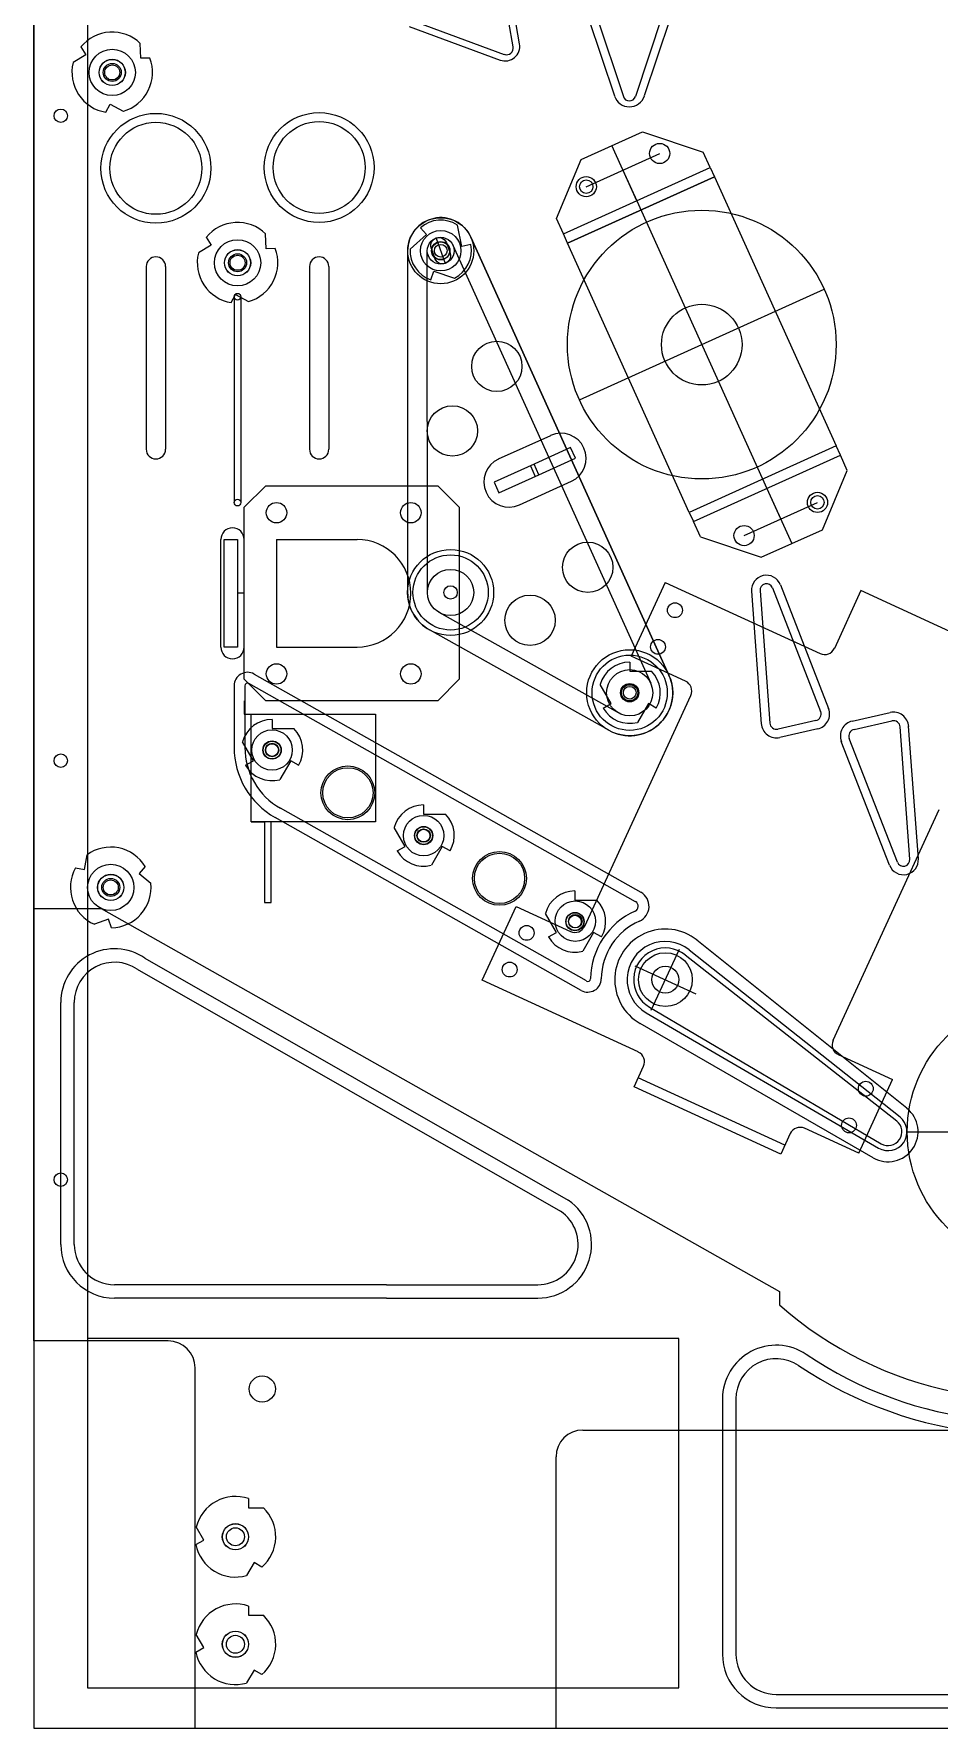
# Model space of a CAD drawing. Extents: x 0 to 20.5, y 0 to 46.
# Drawn here: x 0 to 8.42, y 0 to 15.76 of the extents above; entities that cross this region are included whole.
import ezdxf

# ---------------------------------------------------------------- set-up
doc = ezdxf.new("R2010")
doc.units = 0
doc.header["$LTSCALE"] = 4.25085
doc.header["$MEASUREMENT"] = 0
for name, color, linetype in [('1_250BIT_500DEP', 5, 'Continuous'), ('2_250BIT_250DEP', 3, 'Continuous'), ('6_125BIT_500DEP', 5, 'Continuous'), ('8_250BIT_500OUTLINE', 5, 'Continuous'), ('Z0_BOTCOMP', 4, 'Continuous'), ('Z0_PLASTICS', 37, 'Continuous'), ('Z0_RUBBER', 2, 'Continuous'), ('Z0_SIDERAILS', 42, 'Continuous'), ('Z0_TOPCOMP', 6, 'Continuous'), ('Z0_WALLS', 42, 'Continuous'), ('Z0_WIREFORMS', 38, 'Continuous')]:
    doc.layers.add(name, color=color, linetype=linetype)

msp = doc.modelspace()

# ---------------------------------------------------------------- linework, layer by layer
at = {"layer": '1_250BIT_500DEP', "color": 5, "linetype": 'Continuous', "lineweight": 25}
for p, q in [((4.323, 11.807), (4.808, 12.026)), ((4.517, 11.38), (5.001, 11.599))]:
    msp.add_line(p, q, dxfattribs=at)
at = {"layer": '1_250BIT_500DEP', "color": 5, "linetype": 'Continuous', "lineweight": 5}
for centre in [(1.135, 14.511), (2.654, 14.518)]:
    msp.add_circle(centre, 0.428, dxfattribs=at)
at = {"layer": '1_250BIT_500DEP', "color": 5, "linetype": 'Continuous', "lineweight": 25}
for centre, radius in [((4.307, 12.668), 0.234), ((3.894, 12.068), 0.234), ((5.153, 10.799), 0.234), ((4.616, 10.306), 0.234), ((2.921, 8.701), 0.234), ((4.332, 7.905), 0.234), ((5.875, 6.963), 0.25)]:
    msp.add_circle(centre, radius, dxfattribs=at)
for centre, start, end in [((4.904, 11.812), -65.6633, 114.3367), ((4.42, 11.593), 114.3367, -65.6633)]:
    msp.add_arc(centre, 0.234, start, end, dxfattribs=at)
at = {"layer": '2_250BIT_250DEP', "color": 3, "linetype": 'Continuous', "lineweight": 5}
for p, q in [((4.518, 15.668), (4.364, 16.558)), ((3.49, 15.829), (4.339, 15.518))]:
    msp.add_line(p, q, dxfattribs=at)
at = {"layer": '2_250BIT_250DEP', "color": 3, "linetype": 'Continuous', "lineweight": 25}
for p, q in [((5.16, 15.904), (5.401, 15.184)), ((5.919, 15.904), (5.679, 15.184)), ((6.677, 10.576), (6.767, 9.344)), ((6.945, 10.636), (7.393, 9.486)), ((7.613, 9.368), (7.966, 9.448)), ((8.229, 8.088), (8.138, 9.32)), ((7.292, 9.296), (6.94, 9.216)), ((7.96, 8.028), (7.512, 9.178))]:
    msp.add_line(p, q, dxfattribs=at)
for centre in [(1.135, 14.511), (2.654, 14.518)]:
    msp.add_circle(centre, 0.511, dxfattribs=at)
for centre, radius, start, end in [((5.54, 15.23), 0.147, -161.507, -18.4227), ((6.816, 10.586), 0.139, 21.2541, -175.81), ((7.261, 9.434), 0.142, -77.278, 21.254), ((6.909, 9.355), 0.142, -175.81, -77.278), ((7.645, 9.23), 0.142, 102.722, -158.746), ((7.997, 9.309), 0.142, 4.19, 102.722), ((8.09, 8.078), 0.139, -158.7459, 4.19)]:
    msp.add_arc(centre, radius, start, end, dxfattribs=at)
at = {"layer": '2_250BIT_250DEP', "color": 3, "linetype": 'Continuous', "lineweight": 5}
msp.add_ellipse((4.385, 15.645), major_axis=(-0.046, -0.127), ratio=1, start_param=0, end_param=2.094108, dxfattribs=at)
at = {"layer": '6_125BIT_500DEP', "color": 5, "linetype": 'Continuous', "lineweight": 5}
for p, q in [((4.459, 15.641), (4.299, 16.564)), ((5.233, 15.928), (5.484, 15.178)), ((5.846, 15.928), (5.596, 15.178)), ((3.496, 15.894), (4.376, 15.571)), ((6.756, 10.581), (6.846, 9.35)), ((6.872, 10.608), (7.319, 9.457)), ((7.275, 9.373), (6.923, 9.293)), ((7.631, 9.291), (7.983, 9.371)), ((8.15, 8.083), (8.06, 9.314)), ((8.034, 8.056), (7.586, 9.207))]:
    msp.add_line(p, q, dxfattribs=at)
at = {"layer": '6_125BIT_500DEP', "color": 5, "linetype": 'Continuous', "lineweight": 25}
for p, q in [((1.045, 13.597), (1.045, 11.897)), ((1.225, 13.597), (1.225, 11.897)), ((2.564, 13.597), (2.564, 11.897)), ((2.744, 13.597), (2.744, 11.897)), ((1.738, 10.057), (1.738, 11.057)), ((1.957, 10.057), (1.957, 11.057))]:
    msp.add_line(p, q, dxfattribs=at)
for centre, radius in [((0.729, 15.403), 0.122), ((0.25, 15), 0.0625), ((5.139, 14.34), 0.0625), ((1.895, 13.632), 0.122), ((3.785, 13.744), 0.0825), ((7.29, 11.403), 0.0625), ((3.877, 10.565), 0.0625), ((5.543, 9.632), 0.0825), ((2.216, 9.099), 0.0825), ((0.25, 9), 0.0625), ((3.626, 8.303), 0.0825), ((0.715, 7.821), 0.122), ((5.034, 7.503), 0.0825), ((0.25, 5.102), 0.0625), ((2.125, 3.155), 0.122), ((1.875, 1.78), 0.122), ((1.875, 0.78), 0.122)]:
    msp.add_circle(centre, radius, dxfattribs=at)
for centre, radius, start, end in [((5.54, 15.197), 0.059, -161.5757, -18.4227), ((1.135, 13.597), 0.09, 0, 180), ((2.654, 13.597), 0.09, 0, 180), ((1.135, 11.897), 0.09, 180, 0), ((2.654, 11.897), 0.09, 180, 0), ((1.848, 11.057), 0.109, 0, -180), ((1.848, 10.057), 0.109, 180, 0), ((6.909, 9.355), 0.063, -175.81, -77.278), ((7.997, 9.309), 0.063, 4.19, 102.722)]:
    msp.add_arc(centre, radius, start, end, dxfattribs=at)
at = {"layer": '6_125BIT_500DEP', "color": 5, "linetype": 'Continuous', "lineweight": 5}
for centre, radius, start, end in [((6.816, 10.586), 0.0602, 21.2541, -175.81), ((7.261, 9.434), 0.063, -77.278, 21.2541), ((7.645, 9.23), 0.063, 102.722, -158.7459), ((8.09, 8.078), 0.0602, -158.7459, 4.19)]:
    msp.add_arc(centre, radius, start, end, dxfattribs=at)
msp.add_ellipse((4.398, 15.63), major_axis=(-0.0215, -0.0587), ratio=1, start_param=0, end_param=2.094083, dxfattribs=at)
at = {"layer": '8_250BIT_500OUTLINE', "color": 5, "linetype": 'Continuous', "lineweight": 25}
for p, q in [((0, 46), (0, 3.602)), ((1.25, 3.602), (0, 3.602)), ((1.5, 0), (1.5, 3.352)), ((5.108, 2.773), (8.542, 2.773)), ((4.858, 0), (4.858, 2.523)), ((1.5, 0), (4.858, 0))]:
    msp.add_line(p, q, dxfattribs=at)
for centre, start, end in [((1.25, 3.352), 0, 90), ((5.108, 2.523), 90, 180)]:
    msp.add_arc(centre, 0.25, start, end, dxfattribs=at)
at = {"layer": 'Z0_BOTCOMP', "color": 4, "linetype": 'Continuous', "lineweight": 25}
for p, q in [((0.438, 15.64), (0.483, 15.568)), ((0.994, 15.534), (0.99, 15.673)), ((0.483, 15.568), (0.365, 15.494)), ((1.079, 15.537), (0.994, 15.534)), ((0.669, 15.033), (0.709, 15.108)), ((0.709, 15.108), (0.832, 15.043)), ((2.16, 13.763), (2.155, 13.902)), ((3.652, 13.894), (3.5, 13.76)), ((3.596, 13.958), (3.652, 13.894)), ((3.981, 13.784), (3.94, 13.983)), ((1.649, 13.797), (1.531, 13.723)), ((1.604, 13.869), (1.649, 13.797)), ((2.245, 13.766), (2.16, 13.763)), ((4.064, 13.801), (3.981, 13.784)), ((3.694, 13.474), (3.721, 13.555)), ((3.721, 13.555), (3.913, 13.49)), ((1.835, 13.262), (1.875, 13.337)), ((1.875, 13.337), (1.998, 13.272)), ((1.957, 11.357), (2.157, 11.557)), ((2.157, 11.557), (3.757, 11.557)), ((3.957, 11.357), (3.757, 11.557)), ((1.957, 9.757), (1.957, 11.357)), ((3.957, 11.357), (3.957, 9.757)), ((2.257, 11.057), (2.257, 10.057)), ((2.257, 11.057), (3.007, 11.057)), ((1.957, 10.557), (1.895, 10.557)), ((2.257, 10.057), (3.007, 10.057)), ((5.543, 9.917), (5.543, 9.832)), ((5.543, 9.832), (5.747, 9.832)), ((1.957, 9.757), (2.157, 9.557)), ((3.957, 9.757), (3.757, 9.557)), ((5.37, 9.532), (5.269, 9.708)), ((1.957, 9.557), (1.957, 9.432)), ((3.757, 9.557), (2.157, 9.557)), ((5.297, 9.49), (5.37, 9.532)), ((5.717, 9.532), (5.615, 9.356)), ((5.79, 9.49), (5.717, 9.532)), ((1.957, 9.432), (2.02, 9.432)), ((2.02, 8.432), (2.02, 9.432)), ((2.02, 9.432), (3.179, 9.432)), ((2.216, 9.384), (2.216, 9.299)), ((2.216, 9.299), (2.419, 9.299)), ((3.179, 9.432), (3.179, 8.432)), ((2.043, 8.999), (1.941, 9.175)), ((1.969, 8.957), (2.043, 8.999)), ((2.389, 8.999), (2.288, 8.824)), ((2.463, 8.957), (2.389, 8.999)), ((3.626, 8.588), (3.626, 8.503)), ((2.02, 8.432), (2.145, 8.432)), ((3.179, 8.432), (2.02, 8.432)), ((2.145, 8.432), (2.145, 7.682)), ((2.207, 7.682), (2.207, 8.432)), ((3.453, 8.203), (3.352, 8.379)), ((3.626, 8.503), (3.829, 8.503)), ((3.38, 8.161), (3.453, 8.203)), ((3.8, 8.203), (3.698, 8.028)), ((3.873, 8.161), (3.8, 8.203)), ((0.47, 7.987), (0.495, 8.124)), ((0.387, 8.002), (0.47, 7.987)), ((1.036, 8.015), (0.981, 7.95)), ((0.981, 7.95), (1.088, 7.86)), ((5.034, 7.788), (5.034, 7.703)), ((2.145, 7.682), (2.207, 7.682)), ((4.861, 7.403), (4.76, 7.579)), ((5.034, 7.703), (5.237, 7.703)), ((0.693, 7.526), (0.563, 7.478)), ((0.723, 7.446), (0.693, 7.526)), ((4.787, 7.36), (4.861, 7.403)), ((5.207, 7.403), (5.106, 7.227)), ((5.281, 7.36), (5.207, 7.403)), ((1.996, 2.135), (1.996, 2.05)), ((1.996, 2.05), (2.135, 2.05)), ((1.507, 1.708), (1.581, 1.75)), ((1.581, 1.75), (1.511, 1.871)), ((2.048, 1.54), (1.979, 1.42)), ((2.122, 1.498), (2.048, 1.54)), ((1.996, 1.135), (1.996, 1.05)), ((1.996, 1.05), (2.135, 1.05)), ((1.581, 0.75), (1.511, 0.871)), ((1.507, 0.708), (1.581, 0.75)), ((2.048, 0.54), (1.979, 0.42)), ((2.122, 0.498), (2.048, 0.54))]:
    msp.add_line(p, q, dxfattribs=at)
at = {"layer": 'Z0_BOTCOMP', "color": 4, "linetype": 'Continuous', "lineweight": 5}
for p, q in [((5.093, 14.593), (5.662, 14.851)), ((5.662, 14.851), (6.228, 14.661)), ((5.609, 14.209), (5.377, 14.722)), ((6.293, 14.519), (6.228, 14.661)), ((4.861, 14.043), (5.093, 14.593)), ((4.926, 13.9), (6.293, 14.519)), ((5.139, 14.34), (5.822, 14.649)), ((6.293, 14.519), (6.331, 14.433)), ((4.964, 13.815), (6.331, 14.433)), ((6.331, 14.433), (4.964, 13.815)), ((5.48, 14.494), (5.609, 14.209)), ((6.331, 14.433), (7.464, 11.928)), ((5.609, 14.209), (6.82, 11.533)), ((4.926, 13.9), (4.861, 14.043)), ((4.964, 13.815), (4.926, 13.9)), ((6.098, 11.309), (4.964, 13.815)), ((5.076, 12.356), (7.353, 13.386)), ((7.464, 11.928), (6.098, 11.309)), ((7.464, 11.928), (6.098, 11.309)), ((6.136, 11.224), (7.503, 11.842)), ((7.503, 11.842), (7.464, 11.928)), ((7.567, 11.7), (7.503, 11.842)), ((7.336, 11.149), (7.567, 11.7)), ((6.82, 11.533), (7.052, 11.021)), ((6.82, 11.533), (6.949, 11.248)), ((6.607, 11.094), (7.29, 11.403)), ((6.098, 11.309), (6.136, 11.224)), ((6.201, 11.082), (6.136, 11.224)), ((6.201, 11.082), (6.767, 10.892)), ((6.767, 10.892), (7.336, 11.149)), ((5.873, 10.659), (5.558, 9.972)), ((5.873, 10.659), (7.315, 9.996)), ((7.694, 10.582), (7.448, 10.045)), ((9.068, 9.951), (7.694, 10.582)), ((6.063, 9.74), (5.558, 9.972)), ((5.125, 7.461), (6.112, 9.607)), ((7.435, 6.399), (8.422, 8.545)), ((4.172, 6.957), (4.488, 7.644)), ((4.488, 7.644), (4.992, 7.412)), ((5.591, 7.093), (6.159, 6.832)), ((5.744, 6.678), (6.006, 7.247)), ((5.623, 6.29), (4.172, 6.957)), ((5.584, 5.967), (5.672, 6.158)), ((7.484, 6.266), (7.989, 6.034)), ((6.987, 5.424), (5.623, 6.051)), ((7.674, 5.348), (7.989, 6.034)), ((6.948, 5.34), (5.584, 5.967)), ((7.036, 5.531), (6.948, 5.34)), ((7.674, 5.348), (7.169, 5.58)), ((8.125, 5.548), (10.625, 5.548))]:
    msp.add_line(p, q, dxfattribs=at)
at = {"layer": 'Z0_BOTCOMP', "color": 4, "linetype": 'Continuous', "lineweight": 25}
for centre, radius in [((0.729, 15.403), 0.121), ((0.729, 15.403), 0.0835), ((1.895, 13.632), 0.121), ((1.895, 13.632), 0.0835), ((3.785, 13.744), 0.085), ((3.785, 13.744), 0.059), ((2.257, 11.307), 0.095), ((3.507, 11.307), 0.095), ((5.964, 10.4), 0.069), ((5.807, 10.059), 0.069), ((2.257, 9.807), 0.095), ((3.507, 9.807), 0.095), ((5.543, 9.632), 0.085), ((5.543, 9.632), 0.059), ((2.216, 9.099), 0.085), ((2.216, 9.099), 0.059), ((3.626, 8.303), 0.085), ((3.626, 8.303), 0.059), ((0.715, 7.821), 0.121), ((0.715, 7.821), 0.0835), ((5.034, 7.503), 0.085), ((4.584, 7.398), 0.069), ((5.034, 7.503), 0.059), ((4.427, 7.057), 0.069), ((7.74, 5.948), 0.069), ((7.583, 5.607), 0.069), ((1.875, 1.78), 0.121), ((1.875, 1.78), 0.0835), ((1.875, 0.78), 0.121), ((1.875, 0.78), 0.0835)]:
    msp.add_circle(centre, radius, dxfattribs=at)
at = {"layer": 'Z0_BOTCOMP', "color": 4, "linetype": 'Continuous', "lineweight": 5}
for centre, radius in [((5.822, 14.649), 0.0938), ((5.139, 14.34), 0.0938), ((6.214, 12.871), 1.25), ((6.214, 12.871), 0.375), ((7.29, 11.403), 0.0938), ((6.607, 11.094), 0.0938), ((9.375, 5.548), 1.25)]:
    msp.add_circle(centre, radius, dxfattribs=at)
at = {"layer": 'Z0_BOTCOMP', "color": 4, "linetype": 'Continuous', "lineweight": 25}
for centre, radius, start, end in [((0.729, 15.403), 0.375, 45.977, 140.8646), ((0.729, 15.403), 0.375, 165.977, -99.1354), ((0.729, 15.403), 0.375, -74.023, 20.8646), ((3.785, 13.744), 0.285, 56.8762, 131.4441), ((1.895, 13.632), 0.375, 45.977, 140.8646), ((1.895, 13.632), 0.375, 165.977, -99.1354), ((1.895, 13.632), 0.375, -74.023, 20.8646), ((3.785, 13.744), 0.285, 176.8762, -108.5559), ((3.785, 13.744), 0.285, -63.1238, 11.4441), ((3.007, 10.557), 0.5, 0, 90), ((3.007, 10.557), 0.5, -90, 0), ((7.357, 10.087), 0.1, -114.6848, -24.6848), ((5.543, 9.632), 0.285, 90, 164.5679), ((5.543, 9.632), 0.285, -30, 44.5679), ((6.021, 9.649), 0.1, -24.6848, 65.3152), ((5.543, 9.632), 0.285, -150, -75.4321), ((2.216, 9.099), 0.285, 90, 164.5679), ((2.216, 9.099), 0.285, -30, 44.5679), ((2.216, 9.099), 0.285, -150, -75.4321), ((3.626, 8.303), 0.285, 90, 164.5679), ((3.626, 8.303), 0.285, -30, 44.5679), ((0.715, 7.821), 0.375, 31.1354, 126.023), ((3.626, 8.303), 0.285, -150, -75.4321), ((0.715, 7.821), 0.375, 151.1354, -113.977), ((0.715, 7.821), 0.375, -88.8646, 6.023), ((5.034, 7.503), 0.285, 90, 164.5679), ((5.034, 7.503), 0.285, -30, 44.5679), ((5.034, 7.503), 0.1, -114.6848, -24.6848), ((5.034, 7.503), 0.285, -150, -75.4321), ((7.526, 6.357), 0.1, 155.3152, -114.6848), ((5.581, 6.199), 0.1, -24.6848, 65.3152), ((7.127, 5.489), 0.1, 65.3152, 155.3152), ((1.875, 1.78), 0.375, 71.1354, 166.023), ((1.875, 1.78), 0.375, -48.8646, 46.023), ((1.875, 1.78), 0.375, -168.8646, -73.977), ((1.875, 0.78), 0.375, 71.1354, 166.023), ((1.875, 0.78), 0.375, -48.8646, 46.023), ((1.875, 0.78), 0.375, -168.8646, -73.977)]:
    msp.add_arc(centre, radius, start, end, dxfattribs=at)
at = {"layer": 'Z0_PLASTICS', "color": 37, "linetype": 'Continuous', "lineweight": 25}
for p, q in [((4.065, 13.871), (5.908, 9.797)), ((3.477, 13.744), (3.477, 10.565)), ((3.697, 13.767), (3.73, 13.672)), ((3.744, 13.862), (3.825, 13.626)), ((3.839, 13.816), (3.872, 13.722)), ((5.348, 9.283), (3.681, 10.216))]:
    msp.add_line(p, q, dxfattribs=at)
msp.add_circle((5.543, 9.632), 0.075, dxfattribs=at)
for centre, radius, start, end in [((3.785, 13.744), 0.308, 24.3521, 179.991), ((3.877, 10.565), 0.4, 179.982, -119.2286), ((5.544, 9.632), 0.4, -119.235, 24.3431)]:
    msp.add_arc(centre, radius, start, end, dxfattribs=at)
at = {"layer": 'Z0_PLASTICS', "color": 37, "linetype": 'Continuous', "lineweight": 25, "extrusion": (0, 0, -1)}
for centre, major_axis, start_param, end_param in [((3.768, 13.792), (-0.0245, 0.0709), 4.712389, 7.853982), ((3.801, 13.697), (0.0709, 0.0245), 0, 3.141593)]:
    msp.add_ellipse(centre, major_axis=major_axis, ratio=1, start_param=start_param, end_param=end_param, dxfattribs=at)
at = {"layer": 'Z0_RUBBER', "color": 2, "linetype": 'Continuous', "lineweight": 25}
for p, q in [((5.908, 9.797), (4.065, 13.871)), ((3.477, 13.732), (3.477, 10.565)), ((3.662, 10.565), (3.66, 13.744)), ((3.898, 13.796), (5.739, 9.721)), ((5.439, 9.444), (3.772, 10.377)), ((5.348, 9.283), (3.681, 10.216))]:
    msp.add_line(p, q, dxfattribs=at)
for centre, radius in [((0.729, 15.403), 0.215), ((0.729, 15.403), 0.07), ((3.785, 13.744), 0.307), ((1.895, 13.632), 0.215), ((3.785, 13.744), 0.125), ((1.895, 13.632), 0.07), ((3.877, 10.565), 0.4), ((3.877, 10.565), 0.215), ((5.543, 9.632), 0.4), ((5.543, 9.632), 0.215), ((0.715, 7.821), 0.215), ((0.715, 7.821), 0.07)]:
    msp.add_circle(centre, radius, dxfattribs=at)
at = {"layer": 'Z0_SIDERAILS', "color": 42, "linetype": 'Continuous', "lineweight": 25}
for p, q in [((0, 3.602), (0, 41.5)), ((0.5, 41.5), (0.5, 3.602)), ((0.5, 3.602), (0, 3.602))]:
    msp.add_line(p, q, dxfattribs=at)
at = {"layer": 'Z0_TOPCOMP', "color": 6, "linetype": 'Continuous', "lineweight": 5}
for p, q in [((4.993, 11.912), (4.62, 11.744)), ((5.038, 11.813), (4.993, 11.912)), ((4.654, 11.759), (4.281, 11.59)), ((4.62, 11.744), (4.665, 11.644)), ((4.699, 11.66), (4.654, 11.759)), ((4.665, 11.644), (5.038, 11.813)), ((4.281, 11.59), (4.326, 11.491)), ((4.326, 11.491), (4.699, 11.66)), ((0, 7.625), (0.625, 7.625))]:
    msp.add_line(p, q, dxfattribs=at)
at = {"layer": 'Z0_TOPCOMP', "color": 6, "linetype": 'Continuous', "lineweight": 25}
for p, q in [((1.77, 11.057), (1.895, 11.057)), ((1.77, 10.057), (1.77, 11.057)), ((1.895, 11.057), (1.895, 10.057)), ((1.895, 10.057), (1.77, 10.057)), ((0, 7.625), (0, 0)), ((0.625, 7.625), (6.938, 4.062)), ((8.122, 5.766), (6.169, 7.33)), ((1.033, 7.162), (4.97, 4.912)), ((6.059, 7.193), (8.027, 5.648)), ((6.098, 7.241), (8.058, 5.686)), ((0.962, 7.059), (4.9, 4.809)), ((0.25, 4.5), (0.25, 6.75)), ((0.375, 4.5), (0.375, 6.75)), ((5.697, 6.654), (7.859, 5.395)), ((5.728, 6.707), (7.884, 5.437)), ((7.808, 5.306), (5.64, 6.555)), ((3.281, 4.125), (0.75, 4.125)), ((3.281, 4.125), (4.688, 4.125)), ((3.281, 4), (0.75, 4)), ((3.281, 4), (4.688, 4)), ((6.938, 4.062), (6.938, 3.938)), ((0.5, 3.625), (0.5, 0.375)), ((6, 3.625), (0.5, 3.625)), ((6, 0.375), (6, 3.625)), ((6.406, 3.062), (6.406, 2)), ((6.531, 3.062), (6.531, 2)), ((6.406, 2), (6.406, 0.688)), ((6.531, 2), (6.531, 0.688)), ((0.5, 0.375), (6, 0.375)), ((6.906, 0.312), (8.906, 0.312)), ((6.906, 0.188), (8.906, 0.188)), ((0, 0), (18.375, 0)), ((0, 0), (6.938, 0))]:
    msp.add_line(p, q, dxfattribs=at)
for centre, radius in [((3.785, 13.744), 0.188), ((3.877, 10.565), 0.35), ((5.543, 9.632), 0.35), ((5.875, 6.963), 0.125)]:
    msp.add_circle(centre, radius, dxfattribs=at)
for centre, radius, start, end in [((5.875, 6.963), 0.471, 51.307, -119.927), ((5.875, 6.963), 0.356, 51.307, -119.927), ((5.875, 6.963), 0.295, 51.307, -119.927), ((0.75, 6.75), 0.5, 55.561, 180), ((0.75, 6.75), 0.375, 55.561, 180), ((7.947, 5.548), 0.279, -119.927, 51.307), ((7.947, 5.548), 0.176, -119.927, 51.307), ((7.947, 5.548), 0.128, -119.927, 51.307), ((4.688, 4.5), 0.5, -90, 55.561), ((4.688, 4.5), 0.375, -90, 55.561), ((0.75, 4.5), 0.5, 180, -90), ((0.75, 4.5), 0.375, 180, -90), ((9.246, 6.544), 3.482, -131.5331, -71.0868), ((6.906, 3.062), 0.5, 56.0941, 180), ((9.246, 6.544), 3.695, -123.9059, -68.7532), ((6.906, 3.062), 0.375, 56.0941, 180), ((9.246, 6.544), 3.82, -123.9059, -67.4648), ((6.906, 0.688), 0.5, 180, -90), ((6.906, 0.688), 0.375, 180, -90)]:
    msp.add_arc(centre, radius, start, end, dxfattribs=at)
at = {"layer": 'Z0_WALLS', "color": 42, "linetype": 'Continuous', "lineweight": 25}
for p, q in [((2.05, 9.806), (5.647, 7.776)), ((1.863, 9.697), (1.863, 9.124)), ((1.963, 9.697), (1.963, 9.124)), ((5.598, 7.688), (2.001, 9.719)), ((5.142, 6.951), (2.294, 8.558)), ((5.093, 6.863), (2.245, 8.471))]:
    msp.add_line(p, q, dxfattribs=at)
for centre, radius in [((2.216, 9.099), 0.188), ((2.216, 9.099), 0.0625), ((2.921, 8.701), 0.25), ((3.626, 8.303), 0.188), ((3.626, 8.303), 0.0625), ((4.332, 7.905), 0.25), ((5.037, 7.507), 0.188), ((5.037, 7.507), 0.0625)]:
    msp.add_circle(centre, radius, dxfattribs=at)
for centre, radius, start, end in [((1.988, 9.697), 0.125, 60.5615, 180), ((1.988, 9.697), 0.025, 60.5615, 180), ((2.613, 9.124), 0.75, 180, -119.4385), ((2.613, 9.124), 0.65, 180, -119.4385), ((5.573, 7.645), 0.15, -66.1549, 60.5615), ((5.875, 6.963), 0.696, 113.8451, 179.2254), ((5.573, 7.645), 0.05, -66.1549, 60.5615), ((5.875, 6.963), 0.596, 113.8451, 179.2254), ((5.154, 6.972), 0.125, -119.4385, -0.7746), ((5.154, 6.972), 0.025, -119.4385, -0.7746)]:
    msp.add_arc(centre, radius, start, end, dxfattribs=at)
at = {"layer": 'Z0_WIREFORMS', "color": 6, "linetype": 'Continuous', "lineweight": 25}
for p, q in [((1.863, 13.316), (1.863, 11.401)), ((1.926, 13.316), (1.926, 11.401))]:
    msp.add_line(p, q, dxfattribs=at)
for centre in [(1.895, 13.316), (1.895, 11.401)]:
    msp.add_circle(centre, 0.0312, dxfattribs=at)

doc.saveas('drawing.dxf')
